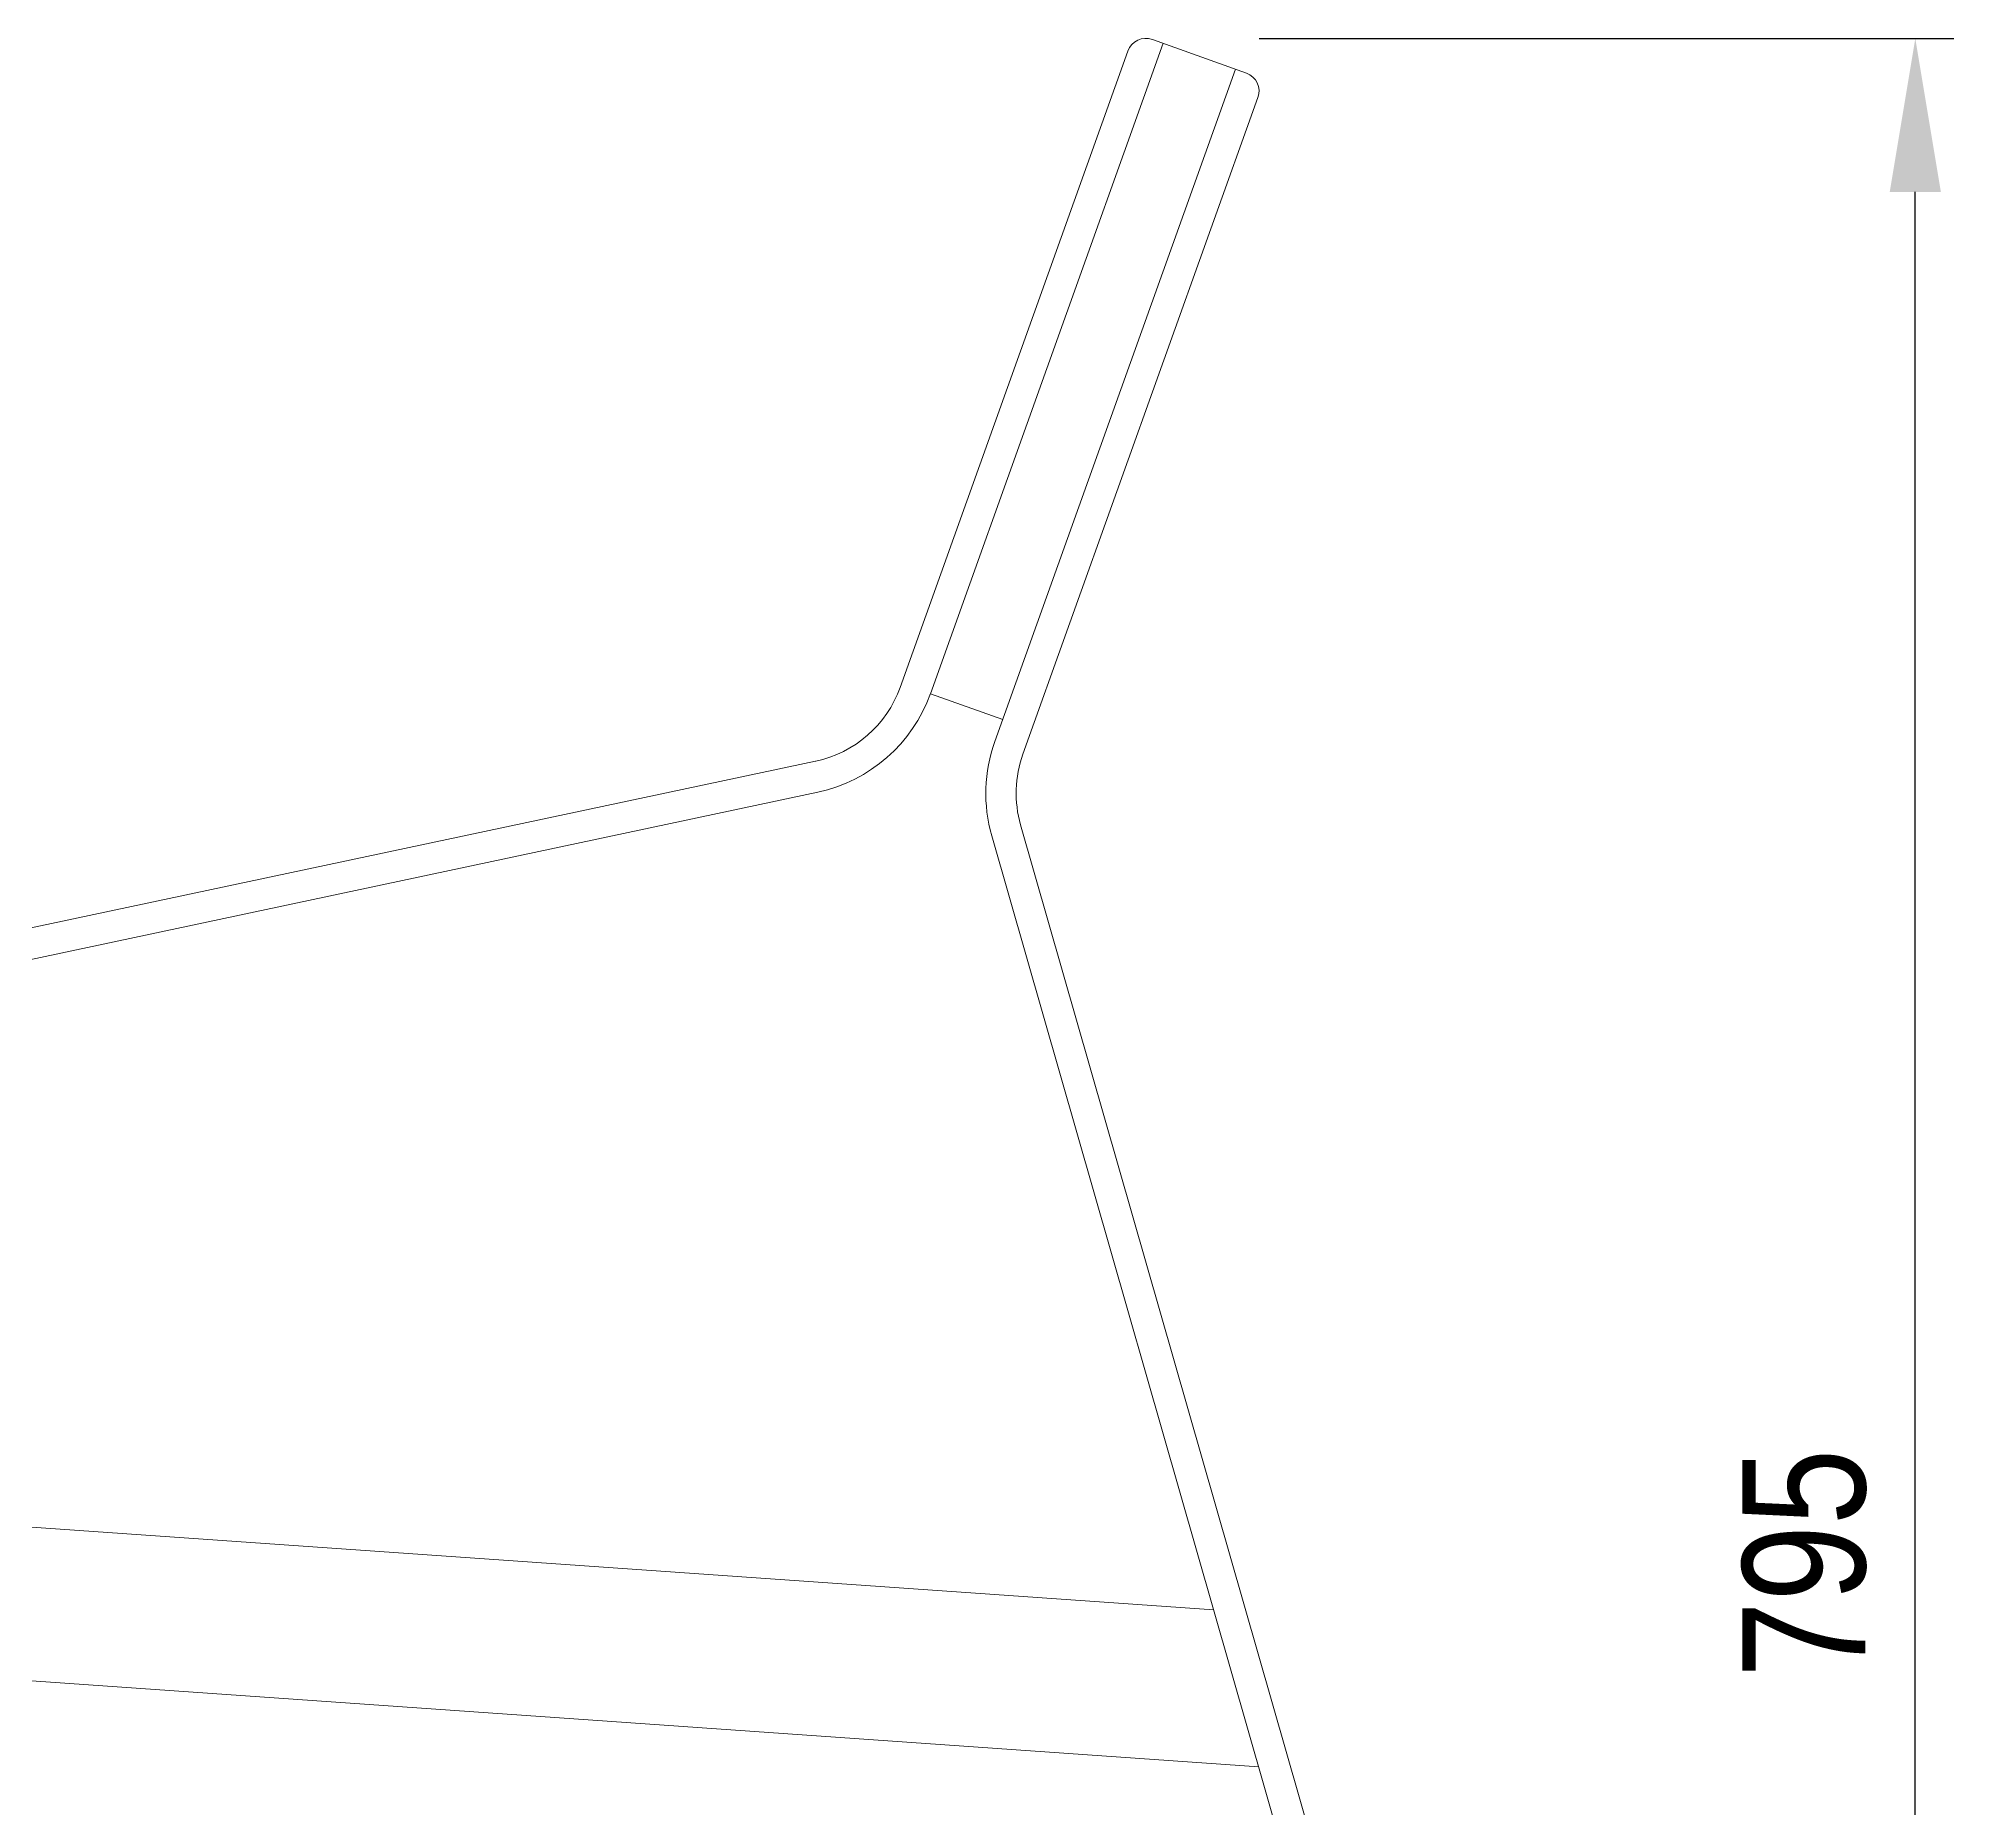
# Model space of a CAD drawing. Header units: millimetres. Extents: x 5064 to 11004, y 3085 to 7285.
# Drawn here: x 6547.4 to 7046.5, y 6343.8 to 6805.2 of the extents above; entities that cross this region are included whole.
import ezdxf

# ---------------------------------------------------------------- set-up
doc = ezdxf.new("R2010")
doc.units = ezdxf.units.MM
doc.header["$LTSCALE"] = 0.3
doc.styles.add('SEACAD_Arial', font='arial.ttf', dxfattribs={"width": 0.8})
doc.dimstyles.new('ISO-25', dxfattribs={"dimtxt": 1.6, "dimasz": 2, "dimexe": 0.5, "dimexo": 1.5, "dimtad": 1, "dimdec": 0, "dimtxsty": 'SEACAD_Arial', "dimcen": 2, "dimadec": 0, "dimazin": 0, "dimtfac": 1, "dimtdec": 0, "dimtmove": 0, "dimatfit": 3, "dimfxl": 1, "dimarcsym": 0})

# ---------------------------------------------------------------- blocks, each defined once
blk = doc.blocks.new('*D144')
at = {"color": 0, "lineweight": -2, "transparency": 16777216}
for p, q in [((6865.49, 6805.13), (7046.5, 6805.13)), ((7036.5, 6050.45), (7036.5, 6765.13)), ((6948.04, 6010.45), (7046.5, 6010.45))]:
    blk.add_line(p, q, dxfattribs=at)
at = {"color": 0, "transparency": 16777216}
for points in [[(7029.84, 6765.13), (7043.17, 6765.13), (7036.5, 6805.13)], [(7029.84, 6050.45), (7043.17, 6050.45), (7036.5, 6010.45)]]:
    blk.add_solid(points, dxfattribs=at)
at = {"layer": 'Defpoints', "color": 0, "transparency": 16777216}
for p in [(6835.49, 6805.13), (7036.5, 6805.13), (6918.04, 6010.45)]:
    blk.add_point(p, dxfattribs=at)
at = {"color": 0, "transparency": 16777216, "insert": (7007.67, 6407.79), "char_height": 32, "attachment_point": 5, "rotation": 90, "style": 'SEACAD_Arial'}
blk.add_mtext('795', dxfattribs=at)

msp = doc.modelspace()

# ---------------------------------------------------------------- linework, layer by layer
at = {"lineweight": 15}
for p, q in [((6840.52, 6803.85), (6779.85, 6634.38)), ((6837.7, 6804.86), (6862.17, 6796.1)), ((6831.3, 6801.84), (6771.94, 6636.03)), ((6859.35, 6797.11), (6796.62, 6621.88)), ((6865.2, 6789.7), (6803.93, 6618.58)), ((6779.85, 6634.38), (6798.68, 6627.64)), ((6749.93, 6616.8), (6278.12, 6516.51)), ((6750.51, 6608.74), (6279.79, 6508.69)), ((6955.52, 6069.46), (6803.34, 6600.2)), ((6947.83, 6067.25), (6795.82, 6597.37)), ((6251.59, 6437.83), (6853.67, 6395.64)), ((6248.79, 6397.93), (6865.41, 6354.71))]:
    msp.add_line(p, q, dxfattribs=at)
for centre, radius, start, end in [((6836.01, 6800.15), 5, 70.302, 160.302), ((6860.49, 6791.39), 5, 340.302, 70.302), ((6743.7, 6646.14), 30, 282, 340.302), ((6742.19, 6647.87), 40, 282, 340.302), ((6834.28, 6608.4), 40, 160.302, 196), ((6832.18, 6608.47), 30, 160.302, 196)]:
    msp.add_arc(centre, radius, start, end, dxfattribs=at)

# ---------------------------------------------------------------- dimensions: what is measured, and where the dimension line sits
dim = msp.add_linear_dim(base=(7036.5, 6805.13), p1=(6918.04, 6010.45), p2=(6835.49, 6805.13), angle=90, dimstyle='ISO-25')
dim.commit()
dim.dimension.update_dxf_attribs({"geometry": '*D144', "text_midpoint": (7007.67, 6407.79)})

doc.saveas('drawing.dxf')
